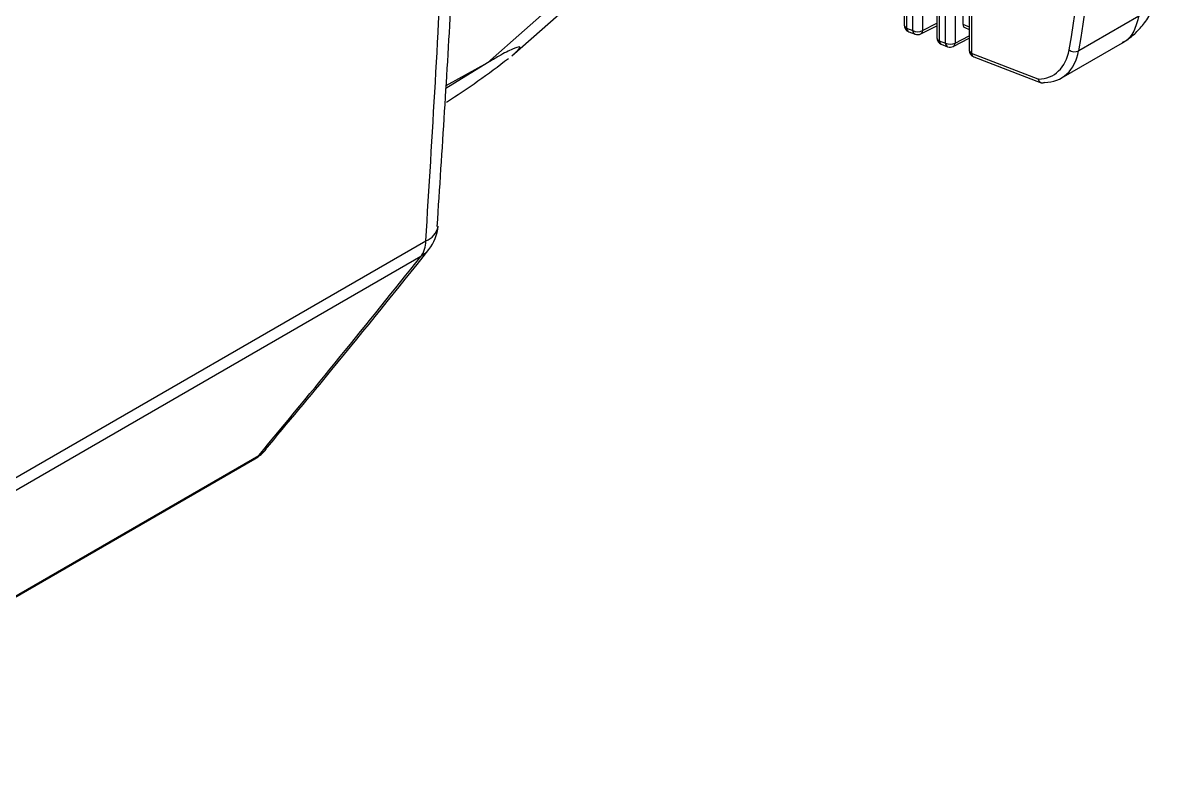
# Model space of a CAD drawing. Extents: x 6 to 134, y 3 to 97.
# Drawn here: x 99.455 to 101.061, y 73.253 to 74.334 of the extents above; entities that cross this region are included whole.
import ezdxf

# ---------------------------------------------------------------- set-up
doc = ezdxf.new("R2010")
doc.units = 0
doc.header["$MEASUREMENT"] = 0
doc.layers.add('OBJECT', color=7, linetype='CONTINUOUS')

msp = doc.modelspace()

# ---------------------------------------------------------------- linework, layer by layer
at = {"layer": 'OBJECT'}
for p, q in [((100.3306, 74.4686), (100.1145, 74.2773)), ((100.1487, 74.2872), (100.3472, 74.4622)), ((100.705, 74.4336), (100.7052, 74.3307)), ((100.7084, 74.4293), (100.7085, 74.3264)), ((100.7173, 74.323), (100.7172, 74.4262)), ((100.7309, 74.4264), (100.731, 74.3232)), ((100.7882, 74.424), (100.7883, 74.3321)), ((100.7512, 74.4174), (100.7513, 74.3129)), ((100.7545, 74.4132), (100.7546, 74.3086)), ((100.7635, 74.3052), (100.7634, 74.4101)), ((100.7771, 74.4102), (100.7772, 74.3054)), ((100.7973, 74.4013), (100.7974, 74.2951)), ((100.8006, 74.397), (100.8007, 74.2908)), ((101.0377, 74.3437), (100.9525, 74.2945)), ((100.7285, 74.3184), (100.7513, 74.3299)), ((100.731, 74.3232), (100.7513, 74.3335)), ((100.7883, 74.3321), (100.7974, 74.3286)), ((100.7909, 74.3273), (100.7974, 74.3248)), ((100.7085, 74.3264), (100.7173, 74.323)), ((100.7116, 74.3214), (100.7204, 74.318)), ((100.7747, 74.3006), (100.7974, 74.3121)), ((100.7772, 74.3054), (100.7974, 74.3156)), ((100.7546, 74.3086), (100.7635, 74.3052)), ((100.7577, 74.3036), (100.7666, 74.3001)), ((100.9278, 74.2557), (101.0145, 74.3057)), ((100.8952, 74.2543), (100.8007, 74.2908)), ((100.8038, 74.2858), (100.8993, 74.2489)), ((100.1145, 74.2773), (100.0552, 74.2411)), ((100.1145, 74.2773), (100.0554, 74.2445)), ((100.9037, 74.2493), (100.9039, 74.2494)), ((100.0443, 74.0459), (100.0442, 74.0452)), ((99.255, 73.5792), (100.0269, 74.0248)), ((100.0197, 74.0025), (99.2478, 73.5568)), ((98.9876, 73.2572), (99.79, 73.7204)), ((99.8008, 73.7296), (99.7997, 73.7284)), ((98.9823, 73.2528), (99.7847, 73.716))]:
    msp.add_line(p, q, dxfattribs=at)
at = {"layer": 'OBJECT', "flags": 128}
for points in [[(100.0314, 74.0126), (100.0265, 74.0075), (100.0197, 74.0025)], [(99.7997, 73.7284), (99.7966, 73.7253), (99.79, 73.7204)]]:
    msp.add_lwpolyline(points, dxfattribs=at)
at = {"layer": 'OBJECT'}
for centre, radius, start, end in [((100.7152, 74.3307), 0.01, 180.0622, 248.8754), ((100.7103, 74.3313), 0.00516, 186.0734, 249.3851), ((100.7142, 74.3265), 0.00569, 180.2136, 242.7497), ((100.724, 74.337), 0.0155, 244.5829, 296.9547), ((100.723, 74.323), 0.00569, 180.2136, 242.7497), ((100.724, 74.3273), 0.01, 248.8754, 296.9316), ((100.7257, 74.3229), 0.00536, 302.4067, 3.0287), ((100.7613, 74.3129), 0.01, 180.0622, 248.8754), ((100.7564, 74.3134), 0.00516, 186.0734, 249.3851), ((100.7603, 74.3086), 0.00569, 180.2136, 242.7497), ((100.7702, 74.3192), 0.0155, 244.5829, 296.9547), ((100.7692, 74.3052), 0.00569, 180.2136, 242.7497), ((100.7702, 74.3095), 0.01, 248.8754, 296.9316), ((100.7718, 74.3051), 0.00536, 302.4067, 3.0287), ((100.8074, 74.2951), 0.01, 180.0622, 248.8754), ((100.8025, 74.2956), 0.00516, 186.0734, 249.3851), ((100.9466, 74.3066), 0.0135, 234.5043, 295.5225), ((99.4248, 75.2105), 1.1732, 302.5543, 307.809), ((100.8063, 74.2907), 0.00555, 179.3178, 243.6454), ((100.0169, 74.0509), 0.028, 290.9664, 348.2363), ((99.9844, 74.05), 0.06, 321.461, 356.0679), ((99.9924, 74.0235), 0.0345, 322.3849, 2.1821), ((99.7547, 73.768), 0.06, 299.9973, 320.2194), ((99.7744, 73.7338), 0.0206, 300.0853, 319.2922)]:
    msp.add_arc(centre, radius, start, end, dxfattribs=at)
for centre, major_axis, ratio, start_param, end_param in [((99.2984, 75.476), (-1.213, 1.8851), 0.607015, 3.717293, 4.080801), ((99.3051, 75.4803), (-1.218, 1.8938), 0.606888, 3.717437, 4.080945), ((100.7955, 74.3362), (0.00506, 0.00872), 0.578873, 2.358234, 3.232817), ((100.8583, 74.3536), (-0.0596, 0.0926), 0.607015, 2.795759, 3.717293), ((100.8649, 74.3579), (-0.0645, 0.1012), 0.60462, 2.783343, 3.719964)]:
    msp.add_ellipse(centre, major_axis=major_axis, ratio=ratio, start_param=start_param, end_param=end_param, dxfattribs=at)
for points, knots in [([(100.0431, 74.0453), (100.0502, 74.154), (100.0656, 74.3888), (100.0773, 74.6869), (100.0788, 74.8745), (100.0793, 74.9397)], [0, 0, 0, 0, 0.359524, 0.777114, 1, 1, 1, 1]), ([(100.0269, 74.0248), (100.0362, 74.1751), (100.0549, 74.4758), (100.0602, 74.7693), (100.0629, 74.9161)], [0, 0, 0, 0, 0.4997, 1, 1, 1, 1]), ([(101.0143, 74.3055), (101.0181, 74.308), (101.0261, 74.3131), (101.0389, 74.3251), (101.0517, 74.3411), (101.0578, 74.3547), (101.0611, 74.362)], [0, 0, 0, 0, 0.197151, 0.418563, 0.683807, 1, 1, 1, 1]), ([(101.0377, 74.3437), (101.0356, 74.3363), (101.0315, 74.3214), (101.0223, 74.3092), (101.0151, 74.3066), (101.0139, 74.3062)], [0, 0, 0, 0, 0.454274, 0.908549, 1, 1, 1, 1]), ([(100.152, 74.2905), (100.1539, 74.2921), (100.1608, 74.2978), (100.1611, 74.3009), (100.1519, 74.2983), (100.1342, 74.2891), (100.12, 74.2806), (100.1145, 74.2773)], [0, 0, 0, 0, 0.100169, 0.350187, 0.610611, 0.848816, 1, 1, 1, 1]), ([(100.9037, 74.2493), (100.9029, 74.2489), (100.9014, 74.2483), (100.8991, 74.2488), (100.8971, 74.2502), (100.8959, 74.2522), (100.8954, 74.2537), (100.8953, 74.2542), (100.8952, 74.2543)], [0, 0, 0, 0, 0.219281, 0.438507, 0.659241, 0.882986, 0.98583, 1, 1, 1, 1]), ([(99.7993, 73.7287), (99.8312, 73.7668), (99.9122, 73.8637), (99.9864, 73.9564), (100.0314, 74.0126)], [0, 0, 0, 0, 0.393576, 1, 1, 1, 1]), ([(99.79, 73.7204), (99.8289, 73.7674), (99.908, 73.8629), (99.9821, 73.9555), (100.0197, 74.0025)], [0, 0, 0, 0, 0.492181, 1, 1, 1, 1])]:
    msp.add_open_spline(points, degree=3, knots=knots, dxfattribs=at)

doc.saveas('drawing.dxf')
